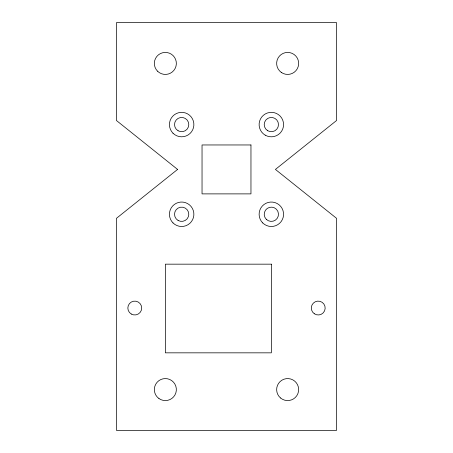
<?xml version="1.0" encoding="UTF-8"?>
<svg xmlns="http://www.w3.org/2000/svg" width="453" height="453" viewBox="0 0 453 453"><rect width="100%" height="100%" fill="white"/><g stroke="black" fill="none" stroke-linecap="round" stroke-linejoin="round"><path stroke-width="0.68" d="M177.576 169.422L116.421 218.346L116.421 430.35L336.579 430.35L336.579 218.346L275.424 169.422L336.579 120.498L336.579 22.65L116.421 22.65L116.421 120.498L177.576 169.422M250.962 144.96L202.038 144.96L202.038 193.884L250.962 193.884L250.962 144.96M271.347 264.167L165.345 264.167L165.345 352.836L271.347 352.836L271.347 264.167M157.559 71.206A11.008 11.008 0 0 0 175.979 66.268A11.008 11.008 0 0 0 162.497 52.786A11.008 11.008 0 0 0 157.559 71.206M281.251 72.372A11.008 11.008 0 0 0 298.612 64.485A11.008 11.008 0 0 0 283.102 53.397A11.008 11.008 0 0 0 281.251 72.372M280.549 397.989A11.008 11.008 0 0 0 298.487 391.528A11.008 11.008 0 0 0 283.929 379.223A11.008 11.008 0 0 0 280.549 397.989M158.941 398.532A11.008 11.008 0 0 0 176.302 390.65A11.008 11.008 0 0 0 160.792 379.557A11.008 11.008 0 0 0 158.941 398.532M131.302 314.042A6.931 6.931 0 0 0 141.698 308.04A6.931 6.931 0 0 0 131.302 302.038A6.931 6.931 0 0 0 131.302 314.042M314.325 313.765A6.931 6.931 0 0 0 325.146 308.561A6.931 6.931 0 0 0 315.226 301.794A6.931 6.931 0 0 0 314.325 313.765M178.086 220.447A7.135 7.135 0 0 0 188.788 214.269A7.135 7.135 0 0 0 178.086 208.091A7.135 7.135 0 0 0 178.086 220.447M266.302 219.314A7.135 7.135 0 0 0 278.238 216.115A7.135 7.135 0 0 0 269.501 207.378A7.135 7.135 0 0 0 266.302 219.314M267.78 130.753A7.135 7.135 0 0 0 278.482 124.575A7.135 7.135 0 0 0 267.78 118.397A7.135 7.135 0 0 0 267.78 130.753M178.086 130.753A7.135 7.135 0 0 0 188.788 124.575A7.135 7.135 0 0 0 178.086 118.397A7.135 7.135 0 0 0 178.086 130.753M262.7 222.916A12.231 12.231 0 0 0 283.159 217.434A12.231 12.231 0 0 0 268.182 202.457A12.231 12.231 0 0 0 262.7 222.916M173.006 222.916A12.231 12.231 0 0 0 193.465 217.434A12.231 12.231 0 0 0 178.488 202.457A12.231 12.231 0 0 0 173.006 222.916M173.006 133.222A12.231 12.231 0 0 0 193.465 127.74A12.231 12.231 0 0 0 178.488 112.763A12.231 12.231 0 0 0 173.006 133.222M265.231 135.17A12.231 12.231 0 0 0 283.578 124.575A12.231 12.231 0 0 0 265.231 113.98A12.231 12.231 0 0 0 265.231 135.17"/></g></svg>
